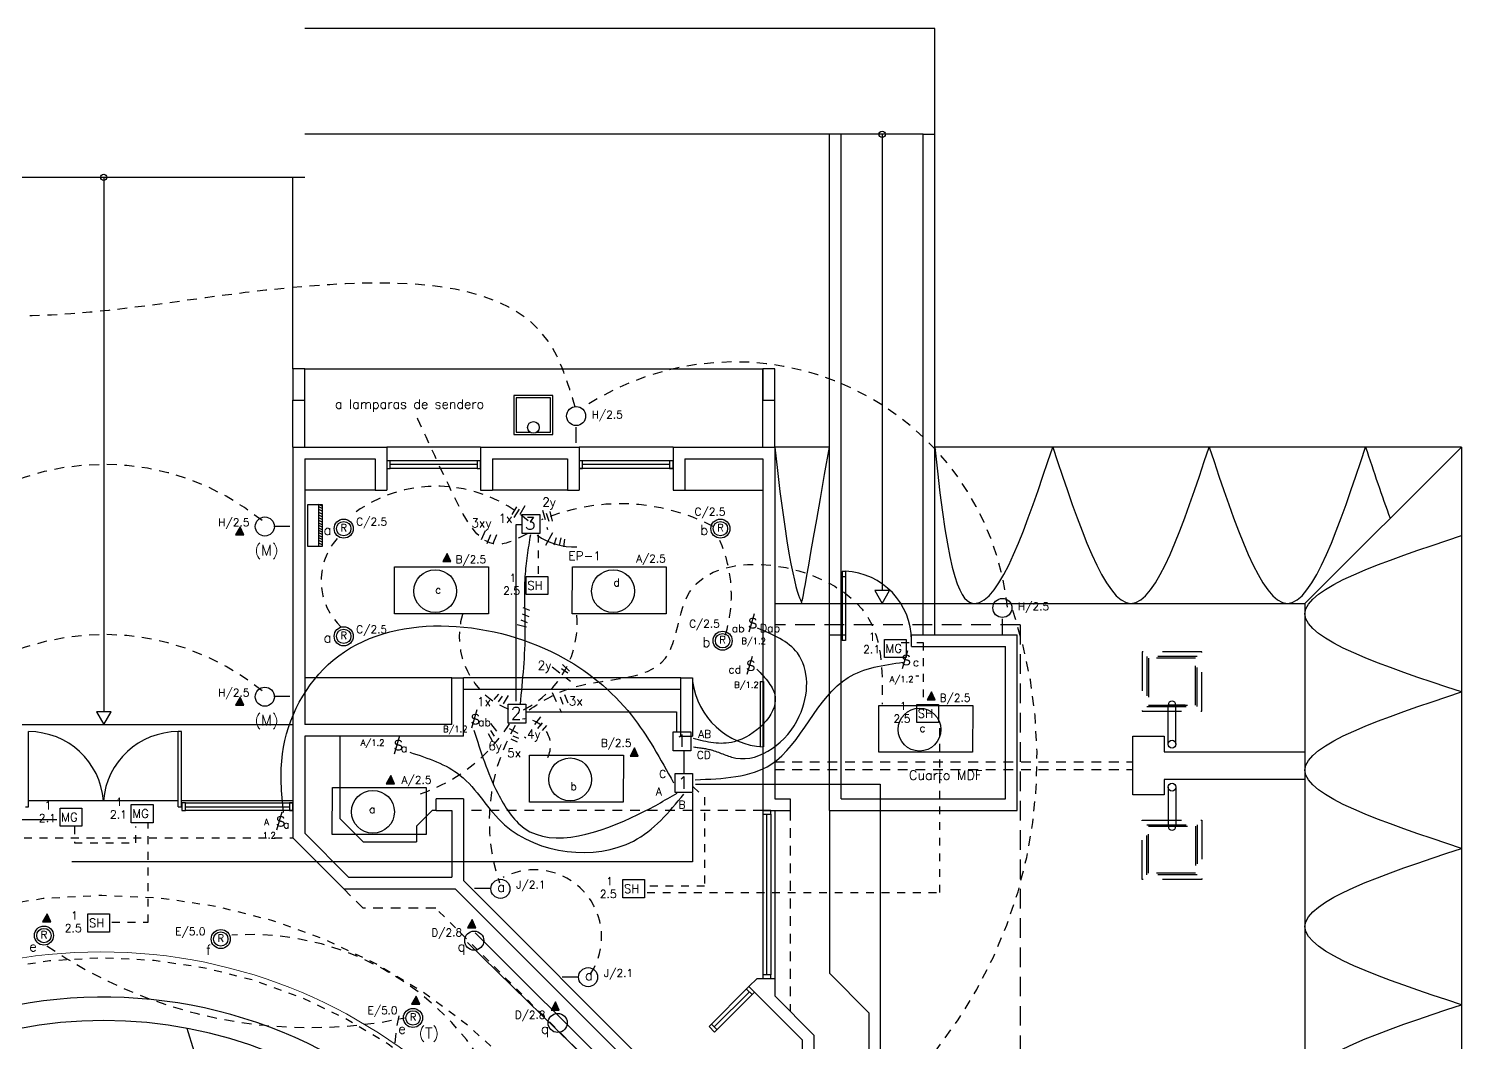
# Model space of a CAD drawing. Extents: x 630.7 to 694.4, y 620.3 to 665.5.
# Drawn here: x 676.03 to 694.35, y 649.03 to 661.99 of the extents above; entities that cross this region are included whole.
import ezdxf

# ---------------------------------------------------------------- set-up
doc = ezdxf.new("R2010")
doc.units = 0
doc.header["$LTSCALE"] = 0.5
doc.header["$MEASUREMENT"] = 0
for name, pattern in [('DASHDOTX2', [2, 1, -0.5, 0, -0.5]), ('DASHED2', [0.375, 0.25, -0.125]), ('HIDDEN', [0.375, 0.25, -0.125]), ('HIDDEN2', [0.1875, 0.125, -0.0625]), ('PHANTOM2', [31.75, 15.875, -3.175, 3.175, -3.175, 3.175, -3.175])]:
    doc.linetypes.add(name, pattern=pattern)
for name, color, linetype in [('AIRE', 5, 'CONTINUOUS'), ('ALUMBRADO', 3, 'CONTINUOUS'), ('columnas', 5, 'CONTINUOUS'), ('LUCES', 170, 'CONTINUOUS'), ('METAL', 6, 'CONTINUOUS'), ('MUEBLES', 6, 'CONTINUOUS'), ('paredes', 1, 'CONTINUOUS'), ('PISO', 1, 'CONTINUOUS'), ('PROYECCIONES', 6, 'HIDDEN'), ('PUERTAS', 6, 'CONTINUOUS'), ('SEÑALES', 4, 'CONTINUOUS'), ('talud', 5, 'CONTINUOUS'), ('texturas', 6, 'CONTINUOUS'), ('TOMAS', 4, 'HIDDEN2'), ('TUBERIA', 3, 'DASHDOTX2'), ('tuberia_alumbrado', 3, 'DASHED2'), ('ventanas', 6, 'CONTINUOUS')]:
    doc.layers.add(name, color=color, linetype=linetype)
doc.styles.add('romans', font='romans.shx')

msp = doc.modelspace()

# ---------------------------------------------------------------- linework, layer by layer
at = {"layer": 'AIRE'}
for p, q in [((679.783, 655.882), (679.743, 655.904)), ((679.743, 655.369), (679.743, 655.903)), ((679.783, 655.852), (679.743, 655.874)), ((679.783, 655.818), (679.743, 655.84)), ((679.783, 655.781), (679.743, 655.803)), ((679.783, 655.746), (679.743, 655.768)), ((679.783, 655.712), (679.743, 655.734)), ((679.783, 655.678), (679.743, 655.7)), ((679.783, 655.645), (679.743, 655.667)), ((679.783, 655.613), (679.743, 655.635)), ((679.783, 655.581), (679.743, 655.603)), ((679.783, 655.55), (679.743, 655.572)), ((679.783, 655.521), (679.743, 655.543)), ((679.783, 655.487), (679.743, 655.509)), ((679.783, 655.457), (679.743, 655.479)), ((679.783, 655.423), (679.743, 655.445)), ((679.783, 655.39), (679.743, 655.412))]:
    msp.add_line(p, q, dxfattribs=at)
msp.add_lwpolyline([(679.601, 655.369), (679.601, 655.904), (679.783, 655.904), (679.783, 655.369)], close=True, dxfattribs=at)
at = {"layer": 'ALUMBRADO', "linetype": 'Continuous'}
for p, q in [((683.029, 656.895), (683.029, 656.693)), ((679.369, 655.625), (679.166, 655.625)), ((688.48, 654.442), (688.48, 654.239)), ((679.369, 653.449), (679.166, 653.449)), ((681.933, 650.992), (681.731, 650.992)), ((683.054, 649.862), (682.852, 649.862))]:
    msp.add_line(p, q, dxfattribs=at)
at = {"layer": 'ALUMBRADO', "color": 1}
for p, q in [((678.733, 655.618), (678.676, 655.515)), ((678.676, 655.515), (678.78, 655.515)), ((678.78, 655.515), (678.733, 655.618)), ((681.382, 655.28), (681.326, 655.176)), ((681.326, 655.176), (681.429, 655.176)), ((681.429, 655.176), (681.382, 655.28)), ((687.575, 653.509), (687.518, 653.405)), ((687.622, 653.405), (687.575, 653.509)), ((678.733, 653.443), (678.676, 653.339)), ((678.676, 653.339), (678.78, 653.339)), ((678.78, 653.339), (678.733, 653.443)), ((687.518, 653.405), (687.622, 653.405)), ((683.777, 652.791), (683.72, 652.688)), ((683.824, 652.688), (683.777, 652.791)), ((683.72, 652.688), (683.824, 652.688)), ((680.66, 652.437), (680.604, 652.333)), ((680.707, 652.333), (680.66, 652.437)), ((680.604, 652.333), (680.707, 652.333)), ((676.265, 650.671), (676.209, 650.567)), ((676.209, 650.567), (676.312, 650.567)), ((676.312, 650.567), (676.265, 650.671)), ((681.701, 650.597), (681.644, 650.493)), ((681.748, 650.493), (681.701, 650.597)), ((681.644, 650.493), (681.748, 650.493)), ((680.984, 649.618), (680.928, 649.514)), ((680.928, 649.514), (681.032, 649.514)), ((681.032, 649.514), (680.984, 649.618)), ((682.768, 649.544), (682.711, 649.44)), ((682.815, 649.44), (682.768, 649.544)), ((682.711, 649.44), (682.815, 649.44))]:
    msp.add_line(p, q, dxfattribs=at)
at = {"layer": 'ALUMBRADO'}
for points in [[(682.342, 655.778), (682.566, 655.778), (682.566, 655.534), (682.342, 655.534)], [(680.71, 655.107), (681.91, 655.107), (681.909, 654.507), (680.708, 654.507)], [(682.984, 655.107), (684.184, 655.107), (684.182, 654.507), (682.982, 654.507)], [(682.161, 653.351), (682.386, 653.351), (682.386, 653.107), (682.161, 653.107)], [(686.903, 653.336), (688.103, 653.336), (688.101, 652.737), (686.901, 652.737)], [(684.272, 652.998), (684.496, 652.998), (684.496, 652.754), (684.272, 652.754)], [(682.436, 652.699), (683.636, 652.699), (683.634, 652.099), (682.434, 652.099)], [(684.297, 652.464), (684.521, 652.464), (684.521, 652.22), (684.297, 652.22)], [(679.915, 652.285), (681.115, 652.285), (681.113, 651.685), (679.913, 651.685)]]:
    msp.add_lwpolyline(points, close=True, dxfattribs=at)
for centre, radius in [((683.031, 657.036), 0.122), ((679.05, 655.623), 0.122), ((680.059, 655.596), 0.122), ((684.876, 655.596), 0.122), ((681.229, 654.797), 0.274), ((683.503, 654.797), 0.274), ((688.482, 654.582), 0.122), ((680.059, 654.219), 0.122), ((684.904, 654.163), 0.122), ((679.05, 653.447), 0.122), ((687.422, 653.026), 0.274), ((682.954, 652.389), 0.274), ((680.433, 651.975), 0.274), ((682.063, 650.99), 0.122), ((676.226, 650.392), 0.122), ((678.487, 650.348), 0.122), ((681.728, 650.327), 0.122), ((683.184, 649.86), 0.122), ((680.945, 649.339), 0.122), ((682.795, 649.275), 0.122)]:
    msp.add_circle(centre, radius, dxfattribs=at)
at = {"layer": 'ALUMBRADO', "color": 1}
for centre in [(680.059, 655.596), (684.876, 655.596), (680.059, 654.219), (684.904, 654.163), (676.226, 650.392), (678.487, 650.348), (680.945, 649.339)]:
    msp.add_circle(centre, 0.0921, dxfattribs=at)
for points in [[(678.676, 655.515), (678.733, 655.618), (678.78, 655.515)], [(681.326, 655.176), (681.382, 655.28), (681.429, 655.176)], [(687.518, 653.405), (687.575, 653.509), (687.622, 653.405)], [(678.676, 653.339), (678.733, 653.443), (678.78, 653.339)], [(683.72, 652.688), (683.777, 652.791), (683.824, 652.688)], [(680.604, 652.333), (680.66, 652.437), (680.707, 652.333)], [(676.209, 650.567), (676.265, 650.671), (676.312, 650.567)], [(681.644, 650.493), (681.701, 650.597), (681.748, 650.493)], [(680.928, 649.514), (680.984, 649.618), (681.032, 649.514)], [(682.711, 649.44), (682.768, 649.544), (682.815, 649.44)]]:
    msp.add_solid(points, dxfattribs=at)
at = {"layer": 'columnas'}
msp.add_lwpolyline([(692.351, 652.74), (692.351, 652.39), (690.551, 652.39), (690.551, 652.19), (690.151, 652.19), (690.151, 652.94), (690.551, 652.94), (690.551, 652.74), (692.351, 652.74)], dxfattribs=at)
at = {"layer": 'LUCES'}
for p, q in [((685.306, 654.506), (685.238, 654.273)), ((685.281, 653.963), (685.213, 653.731)), ((687.269, 654.035), (687.201, 653.803)), ((681.76, 653.278), (681.692, 653.046)), ((680.774, 652.946), (680.706, 652.713)), ((679.269, 651.971), (679.201, 651.738))]:
    msp.add_line(p, q, dxfattribs=at)
at = {"layer": 'METAL'}
msp.add_circle((682.485, 656.89), 0.075, dxfattribs=at)
at = {"layer": 'MUEBLES'}
for p, q in [((680.46, 656.09), (679.56, 656.09)), ((682.92, 656.09), (681.96, 656.09)), ((684.42, 656.09), (685.42, 656.09)), ((681.44, 653.69), (679.56, 653.69)), ((680.01, 652.94), (680.01, 651.889)), ((680.308, 651.59), (680.01, 651.889)), ((681.19, 651.99), (680.99, 651.79)), ((681.24, 651.99), (681.19, 651.99)), ((680.99, 651.79), (680.99, 651.59)), ((680.308, 651.59), (680.99, 651.59))]:
    msp.add_line(p, q, dxfattribs=at)
at = {"layer": 'paredes', "color": 6}
for p, q in [((685.42, 656.64), (685.42, 657.64)), ((685.57, 656.64), (685.57, 657.64)), ((679.41, 656.64), (679.41, 657.24)), ((679.56, 656.64), (679.56, 657.24))]:
    msp.add_line(p, q, dxfattribs=at)
at = {"layer": 'paredes'}
for p, q in [((679.41, 656.64), (679.41, 651.64)), ((679.41, 656.64), (680.61, 656.64)), ((680.61, 656.64), (680.61, 656.09)), ((681.81, 656.64), (681.81, 656.09)), ((681.81, 656.64), (683.07, 656.64)), ((683.07, 656.64), (683.07, 656.09)), ((684.27, 656.64), (684.27, 656.09)), ((684.27, 656.64), (685.57, 656.64)), ((685.57, 656.64), (685.57, 652.14)), ((679.56, 656.49), (679.56, 653.54)), ((679.56, 656.49), (680.46, 656.49)), ((680.46, 656.49), (680.46, 656.09)), ((681.96, 656.49), (682.92, 656.49)), ((681.96, 656.49), (681.96, 656.09)), ((682.92, 656.49), (682.92, 656.09)), ((684.42, 656.49), (685.42, 656.49)), ((684.42, 656.49), (684.42, 656.09)), ((685.42, 656.49), (685.42, 651.99)), ((680.46, 656.09), (680.61, 656.09)), ((681.81, 656.09), (681.96, 656.09)), ((682.92, 656.09), (683.07, 656.09)), ((684.27, 656.09), (684.42, 656.09)), ((686.27, 651.99), (686.27, 654.24)), ((686.27, 654.24), (686.42, 654.24)), ((686.42, 652.14), (686.42, 654.24)), ((687.32, 654.24), (688.67, 654.24)), ((687.32, 654.09), (687.32, 654.24)), ((688.67, 651.99), (688.67, 654.24)), ((687.32, 654.09), (688.52, 654.09)), ((688.52, 652.14), (688.52, 654.09)), ((681.44, 653.09), (681.44, 653.69)), ((681.44, 653.69), (681.59, 653.69)), ((681.59, 652.94), (681.59, 653.69)), ((684.37, 652.94), (684.37, 653.69)), ((684.37, 653.69), (684.52, 653.69)), ((684.52, 653.69), (684.52, 652.94)), ((679.56, 653.54), (679.56, 653.09)), ((681.44, 653.09), (679.56, 653.09)), ((679.56, 652.94), (679.56, 651.702)), ((681.59, 652.94), (679.56, 652.94)), ((684.37, 652.94), (684.52, 652.94)), ((681.59, 652.14), (681.24, 652.14)), ((681.24, 651.99), (681.24, 652.14)), ((681.59, 652.14), (681.44, 652.14)), ((681.59, 652.14), (681.59, 651.096)), ((685.57, 652.14), (685.77, 652.14)), ((685.77, 652.14), (685.77, 651.99)), ((686.42, 652.14), (688.52, 652.14)), ((681.24, 651.99), (681.44, 651.99)), ((681.44, 651.99), (681.44, 651.14)), ((685.42, 651.99), (685.77, 651.99)), ((686.27, 651.99), (688.67, 651.99)), ((680.122, 651.14), (679.56, 651.702)), ((680.06, 650.99), (679.41, 651.64)), ((680.122, 651.14), (681.44, 651.14)), ((680.06, 650.99), (681.484, 650.99)), ((684.385, 648.089), (681.484, 650.99)), ((684.491, 648.195), (681.59, 651.096)), ((685.241, 649.739), (685.347, 649.845)), ((685.347, 649.845), (685.57, 649.845)), ((685.57, 649.845), (685.57, 649.622)), ((685.926, 649.054), (685.241, 649.739)), ((686.076, 649.116), (685.57, 649.622)), ((686.076, 646.365), (686.076, 649.116)), ((685.926, 646.765), (685.926, 649.054))]:
    msp.add_line(p, q, dxfattribs=at)
for points in [[(679.41, 657.24), (679.56, 657.24), (679.56, 657.64), (679.41, 657.64)], [(685.42, 657.24), (685.57, 657.24), (685.57, 657.64), (685.42, 657.64)]]:
    msp.add_lwpolyline(points, close=True, dxfattribs=at)
at = {"layer": 'paredes', "ltscale": 0.75}
for radius, start, end in [(6.05, 62.8054, 115.4706), (5.75, 4.9885, 175.0115)]:
    msp.add_arc((676.99, 643.555), radius, start, end, dxfattribs=at)
at = {"layer": 'PISO', "color": 1, "ltscale": 0.1}
msp.add_line((678.611, 647.41), (678.058, 649.205), dxfattribs=at)
at = {"layer": 'PROYECCIONES', "color": 1, "ltscale": 2}
for q in [(685.57, 654.365), (688.708, 632.744)]:
    msp.add_line((688.708, 654.365), q, dxfattribs=at)
at = {"layer": 'PROYECCIONES'}
for p, q in [((685.57, 652.615), (690.151, 652.615)), ((685.57, 652.515), (690.151, 652.515)), ((685.42, 651.99), (681.59, 651.99)), ((685.77, 651.99), (685.77, 649.422)), ((680.307, 650.743), (680.06, 650.99)), ((681.236, 650.743), (680.307, 650.743))]:
    msp.add_line(p, q, dxfattribs=at)
at = {"layer": 'PROYECCIONES', "ltscale": 0.8}
for p, q in [((674.571, 651.64), (679.41, 651.64)), ((685.449, 646.53), (681.236, 650.743))]:
    msp.add_line(p, q, dxfattribs=at)
for radius, start in [(7.35, 270.3718), (6.55, 270.4172)]:
    msp.add_arc((676.99, 643.555), radius, start, 270, dxfattribs=at)
at = {"layer": 'PUERTAS'}
for p, q in [((686.435, 655.05), (686.435, 654.165)), ((686.475, 655.05), (686.435, 655.05)), ((686.475, 654.98), (686.435, 654.98)), ((686.475, 655.05), (686.475, 654.165)), ((686.475, 654.235), (686.435, 654.235)), ((686.475, 654.165), (686.435, 654.165)), ((676.03, 652.04), (676.03, 653)), ((677.944, 652.04), (677.944, 653)), ((677.984, 653), (677.944, 653)), ((677.984, 652.04), (677.984, 653)), ((675.99, 652.04), (676.03, 652.04)), ((677.944, 652.04), (677.984, 652.04)), ((685.241, 649.739), (684.731, 649.228)), ((685.312, 649.668), (684.801, 649.157)), ((685.281, 649.637), (685.21, 649.708)), ((684.801, 649.157), (684.731, 649.228)), ((684.833, 649.188), (684.762, 649.259))]:
    msp.add_line(p, q, dxfattribs=at)
for centre, radius, start, end in [((686.433, 654.165), 0.887, 0.0448, 87.3062), ((676.03, 652.04), 0.96, 4.4808, 90), ((677.944, 652.04), 0.96, 90, 175.5192)]:
    msp.add_arc(centre, radius, start, end, dxfattribs=at)
at = {"layer": 'SEÑALES', "color": 5}
for points in [[(682.394, 654.985), (682.671, 654.985), (682.671, 654.753), (682.394, 654.753)], [(686.975, 654.18), (687.252, 654.18), (687.252, 653.948), (686.975, 653.948)], [(687.387, 653.348), (687.664, 653.348), (687.664, 653.116), (687.387, 653.116)], [(677.343, 652.067), (677.621, 652.067), (677.621, 651.835), (677.343, 651.835)], [(676.435, 652.022), (676.712, 652.022), (676.712, 651.79), (676.435, 651.79)], [(683.63, 651.107), (683.907, 651.107), (683.907, 650.874), (683.63, 650.874)]]:
    msp.add_lwpolyline(points, close=True, dxfattribs=at)
at = {"layer": 'SEÑALES', "color": 6}
msp.add_lwpolyline([(676.789, 650.669), (677.066, 650.669), (677.066, 650.437), (676.789, 650.437)], close=True, dxfattribs=at)
at = {"layer": 'talud', "color": 1}
for p, q in [((674.421, 660.09), (679.56, 660.09)), ((679.41, 657.64), (679.41, 660.09)), ((674.571, 653.09), (679.41, 653.09))]:
    msp.add_line(p, q, dxfattribs=at)
at = {"layer": 'talud'}
for p, q in [((686.27, 656.64), (685.57, 656.64)), ((694.351, 656.64), (687.62, 656.64)), ((692.351, 654.64), (694.351, 656.64)), ((694.351, 656.64), (694.351, 629.507)), ((685.57, 654.64), (686.27, 654.64)), ((687.62, 654.64), (692.351, 654.64)), ((692.351, 654.64), (692.351, 631.507))]:
    msp.add_line(p, q, dxfattribs=at)
at = {"layer": 'texturas', "color": 1}
for p, q in [((687.62, 661.99), (679.56, 661.99)), ((687.62, 654.24), (687.62, 661.99)), ((686.27, 660.64), (679.56, 660.64)), ((686.27, 654.24), (686.27, 660.64)), ((686.42, 660.64), (686.27, 660.64)), ((686.42, 654.24), (686.42, 660.64)), ((687.47, 660.64), (686.42, 660.64)), ((686.945, 660.64), (686.945, 654.804)), ((687.47, 654.24), (687.47, 660.64)), ((687.47, 660.64), (687.62, 660.64)), ((676.99, 660.09), (676.99, 653.254)), ((686.27, 654.64), (687.62, 654.64)), ((686.27, 651.99), (686.27, 649.912)), ((686.776, 649.406), (686.27, 649.912)), ((686.776, 649.406), (686.776, 637.219))]:
    msp.add_line(p, q, dxfattribs=at)
at = {"layer": 'texturas', "linetype": 'Continuous'}
msp.add_line((679.56, 657.64), (685.42, 657.64), dxfattribs=at)
at = {"layer": 'texturas'}
for p, q in [((684.27, 656.465), (683.07, 656.465)), ((684.27, 656.365), (683.07, 656.365))]:
    msp.add_line(p, q, dxfattribs=at)
at = {"layer": 'texturas', "color": 1}
for points in [[(686.945, 654.64), (687.04, 654.804), (686.85, 654.804)], [(676.99, 653.09), (677.085, 653.254), (676.896, 653.254)]]:
    msp.add_lwpolyline(points, close=True, dxfattribs=at)
for centre in [(686.945, 660.64), (676.99, 660.09)]:
    msp.add_circle(centre, 0.04, dxfattribs=at)
at = {"layer": 'texturas'}
for points, knots in [([(685.57, 656.64), (685.755, 654.949), (685.92, 654.64), (685.92, 654.64), (686.27, 656.64)], [0.993455, 0.993455, 0.993455, 0.993455, 2.236068, 2.558703, 2.558703, 2.558703, 2.558703]), ([(687.62, 656.64), (687.789, 654.896), (688.29, 654.134), (688.792, 655.64), (689.126, 656.64)], [1.105259, 1.105259, 1.105259, 1.105259, 2.236068, 4.472136, 4.472136, 4.472136, 4.472136])]:
    msp.add_open_spline(points, degree=3, knots=knots, dxfattribs=at)
for points in [[(689.126, 656.64), (690.126, 654.64), (691.126, 656.64)], [(691.126, 656.64), (692.126, 654.64), (693.126, 656.64)], [(694.351, 653.507), (692.351, 654.507), (694.351, 655.507)], [(694.351, 651.507), (692.351, 652.507), (694.351, 653.507)], [(694.351, 649.507), (692.351, 650.507), (694.351, 651.507)], [(694.351, 647.507), (692.351, 648.507), (694.351, 649.507)]]:
    msp.add_spline(points, degree=3, dxfattribs=at)
msp.add_open_spline([(693.126, 656.64), (693.23, 656.326), (693.335, 656.012), (693.44, 655.729)], degree=3, dxfattribs=at)
at = {"layer": 'TOMAS'}
for p, q in [((682.546, 655.517), (682.546, 654.995)), ((687.189, 654.139), (687.47, 654.139)), ((687.47, 654.139), (687.47, 653.35)), ((687.684, 650.943), (687.684, 653.136)), ((684.526, 652.294), (684.674, 652.16)), ((684.674, 652.16), (684.674, 651.023)), ((676.616, 651.789), (676.616, 651.576)), ((677.399, 651.576), (677.399, 651.789)), ((677.559, 650.562), (677.559, 651.825)), ((676.616, 651.576), (677.399, 651.576)), ((684.674, 651.023), (683.938, 651.023)), ((683.938, 650.943), (687.684, 650.943)), ((677.096, 650.562), (677.559, 650.562))]:
    msp.add_line(p, q, dxfattribs=at)
at = {"layer": 'TUBERIA', "color": 1}
for p, q in [((690.601, 652.84), (690.601, 653.34)), ((690.818, 653.34), (690.601, 653.34)), ((690.701, 652.84), (690.701, 653.34)), ((690.601, 652.29), (690.601, 651.79)), ((690.701, 652.29), (690.701, 651.79)), ((690.818, 651.79), (690.601, 651.79))]:
    msp.add_line(p, q, dxfattribs=at)
for points in [[(690.271, 653.26), (691.031, 653.26), (691.031, 654.02), (690.271, 654.02)], [(690.331, 653.32), (690.971, 653.32), (690.971, 653.96), (690.331, 653.96)], [(690.351, 653.34), (690.951, 653.34), (690.951, 653.94), (690.351, 653.94)], [(690.271, 651.87), (691.031, 651.87), (691.031, 651.11), (690.271, 651.11)], [(690.331, 651.81), (690.971, 651.81), (690.971, 651.17), (690.331, 651.17)], [(690.351, 651.79), (690.951, 651.79), (690.951, 651.19), (690.351, 651.19)]]:
    msp.add_lwpolyline(points, close=True, dxfattribs=at)
at = {"layer": 'TUBERIA', "color": 1, "linetype": 'Continuous'}
for centre in [(690.651, 652.84), (690.651, 652.29)]:
    msp.add_circle(centre, 0.05, dxfattribs=at)
for centre, start, end in [((690.651, 653.34), 0, 180), ((690.651, 651.79), 180, 0)]:
    msp.add_arc(centre, 0.05, start, end, dxfattribs=at)
at = {"layer": 'tuberia_alumbrado'}
for p, q in [((682.269, 655.873), (682.211, 655.775)), ((682.374, 655.887), (682.264, 655.695)), ((682.302, 655.847), (682.23, 655.73)), ((682.602, 655.832), (682.666, 655.585)), ((682.647, 655.795), (682.68, 655.691)), ((682.693, 655.814), (682.725, 655.691)), ((681.868, 655.567), (681.792, 655.405)), ((681.935, 655.519), (681.878, 655.367)), ((682.011, 655.519), (681.944, 655.347)), ((682.322, 654.428), (682.406, 654.395)), ((682.341, 654.506), (682.426, 654.473)), ((682.349, 654.586), (682.434, 654.553)), ((682.276, 654.369), (682.484, 654.317)), ((682.855, 653.86), (682.953, 653.769)), ((682.725, 653.828), (682.959, 653.646)), ((682.842, 653.808), (682.927, 653.75)), ((682.725, 653.499), (682.842, 653.246)), ((682.039, 653.48), (681.98, 653.409)), ((682.084, 653.454), (682.032, 653.383)), ((682.162, 653.461), (682.071, 653.311)), ((682.829, 653.447), (682.862, 653.35)), ((682.881, 653.473), (682.927, 653.369)), ((682.575, 653.19), (682.471, 653.054)), ((681.906, 652.975), (681.958, 652.884)), ((681.938, 653.105), (682.075, 652.929)), ((681.938, 653.014), (681.984, 652.942)), ((682.175, 653.04), (682.39, 652.922)), ((682.221, 652.948), (682.292, 652.916)), ((682.595, 653.112), (682.536, 653.041)), ((682.653, 653.08), (682.595, 653.015)), ((682.195, 652.909), (682.279, 652.87))]:
    msp.add_line(p, q, dxfattribs=at)
at = {"layer": 'tuberia_alumbrado', "color": 4, "linetype": 'PHANTOM2'}
for p, q in [((682.264, 653.389), (682.264, 655.65)), ((682.264, 655.65), (682.341, 655.65)), ((682.393, 653.254), (684.315, 653.254)), ((684.315, 653.254), (684.315, 653.004)), ((684.407, 652.753), (684.407, 652.47)), ((684.518, 652.212), (684.518, 651.333)), ((684.558, 652.329), (686.919, 652.329)), ((686.919, 652.329), (686.919, 642.028)), ((684.518, 651.333), (674.391, 651.333))]:
    msp.add_line(p, q, dxfattribs=at)
at = {"layer": 'tuberia_alumbrado', "color": 5, "linetype": 'Continuous'}
for p, q in [((682.73, 655.543), (682.641, 655.382)), ((682.776, 655.48), (682.748, 655.385)), ((682.837, 655.48), (682.815, 655.379)), ((682.882, 655.463), (682.871, 655.362))]:
    msp.add_line(p, q, dxfattribs=at)
at = {"layer": 'tuberia_alumbrado', "color": 4, "linetype": 'Continuous'}
msp.add_line((674.868, 651.877), (676.392, 651.877), dxfattribs=at)
at = {"layer": 'tuberia_alumbrado', "linetype": 'Continuous'}
for p, q in [((681.739, 650.427), (685.782, 646.401)), ((681.644, 650.305), (685.673, 646.361))]:
    msp.add_line(p, q, dxfattribs=at)
at = {"layer": 'tuberia_alumbrado', "color": 5, "linetype": 'Continuous', "lineweight": 15}
msp.add_circle((676.955, 643.6), 6.584, dxfattribs=at)
at = {"layer": 'tuberia_alumbrado'}
for centre, radius, start, end in [((685.057, 654.219), 3.509, 6.1145, 123.6877), ((676.993, 653.211), 3.206, 50.888, 128.1618), ((681.244, 654.356), 1.782, 48.7228, 128.2958), ((683.597, 653.339), 2.575, 62.5641, 113.105), ((680.585, 654.931), 0.815, 138.5869, 227.38), ((683.307, 654.747), 1.71, 342.5961, 24.1414), ((682.538, 654.216), 1.001, 163.685, 249.0658), ((681.81, 654.387), 1.235, 296.3652, 6.2036), ((682.92, 652.647), 6.006, 308.5618, 18.68), ((676.993, 651.035), 3.206, 50.888, 128.1618), ((680.348, 654.257), 2.165, 288.7016, 329.6113), ((682.362, 652.82), 0.342, 333.8213, 92.7131), ((684.347, 651.855), 2.427, 149.7219, 198.9559), ((682.497, 650.373), 0.86, 326.7126, 117.5437)]:
    msp.add_arc(centre, radius, start, end, dxfattribs=at)
at = {"layer": 'tuberia_alumbrado', "color": 5, "linetype": 'Continuous'}
msp.add_arc((683.011, 656.199), 0.838, 235.0631, 271.908, dxfattribs=at)
at = {"layer": 'tuberia_alumbrado', "linetype": 'DASHED2'}
for centre, radius, start, end in [((678.855, 646.874), 3.532, 19.5206, 93.6996), ((679.633, 655.162), 5.947, 235.5022, 281.6742), ((683.056, 648.867), 2.347, 167.7406, 271.6686)]:
    msp.add_arc(centre, radius, start, end, dxfattribs=at)
at = {"layer": 'tuberia_alumbrado'}
for points in [[(683.019, 657.154), (682.674, 657.992), (679.881, 658.716), (675.823, 658.314), (673.117, 658.257), (670.991, 657.2)], [(682.403, 655.529), (682.021, 655.395), (681.439, 656.072), (680.981, 657.055)], [(682.431, 653.281), (682.936, 653.549), (684.173, 653.94), (684.482, 654.784), (686.687, 654.568), (686.944, 653.353)]]:
    msp.add_spline(points, degree=3, dxfattribs=at)
at = {"layer": 'tuberia_alumbrado', "color": 5, "linetype": 'PHANTOM2'}
msp.add_spline([(682.446, 655.519), (682.377, 654.984), (682.377, 654.289), (682.314, 653.35)], degree=3, dxfattribs=at)
at = {"layer": 'tuberia_alumbrado', "color": 4, "linetype": 'Continuous'}
msp.add_spline([(679.287, 651.966), (679.276, 652.717), (679.926, 653.915), (682.796, 653.983), (683.738, 653.21), (684.276, 652.347)], degree=3, dxfattribs=at)
at = {"layer": 'tuberia_alumbrado', "color": 4, "linetype": 'PHANTOM2'}
for points in [[(684.532, 652.804), (684.774, 652.762), (685.075, 652.662), (685.885, 653.196), (685.86, 654.006), (685.351, 654.323)], [(684.554, 652.385), (685.522, 652.581), (686.511, 653.693), (687.212, 653.889)], [(685.342, 653.797), (685.576, 653.446), (685.05, 652.87), (684.532, 652.912)], [(681.724, 653.019), (682.029, 652.212), (682.368, 651.765), (683.82, 651.939), (684.322, 652.212)], [(680.905, 652.736), (681.549, 652.441), (682.117, 651.808), (683.765, 651.601), (684.41, 652.201)]]:
    msp.add_spline(points, degree=3, dxfattribs=at)
at = {"layer": 'ventanas', "color": 6}
for p, q in [((681.81, 656.64), (680.61, 656.64)), ((684.27, 656.64), (683.07, 656.64)), ((681.766, 656.465), (680.653, 656.465)), ((681.766, 656.415), (680.653, 656.415)), ((681.766, 656.365), (680.653, 656.365)), ((684.226, 656.415), (683.113, 656.415)), ((677.944, 652.115), (676.03, 652.115)), ((679.41, 652.115), (677.984, 652.115))]:
    msp.add_line(p, q, dxfattribs=at)
at = {"layer": 'ventanas'}
for p, q in [((684.37, 653.69), (681.59, 653.69)), ((687.373, 653.712), (687.413, 653.712)), ((684.37, 653.54), (681.59, 653.54)), ((685.385, 653.64), (685.385, 652.805)), ((685.385, 653.64), (685.425, 653.64)), ((685.425, 653.64), (685.425, 652.805)), ((678.034, 652.09), (679.41, 652.09)), ((678.034, 652.04), (679.366, 652.04)), ((679.41, 651.99), (678.034, 651.99)), ((685.42, 651.99), (685.42, 649.845)), ((685.47, 649.889), (685.47, 651.946)), ((685.52, 651.946), (685.52, 649.889)), ((685.57, 651.99), (685.57, 649.845)), ((684.797, 649.224), (685.246, 649.672))]:
    msp.add_line(p, q, dxfattribs=at)
at = {"layer": 'ventanas', "color": 6}
for points in [[(682.235, 656.799), (682.735, 656.799), (682.735, 657.299), (682.235, 657.299)], [(680.609, 656.465), (680.609, 656.365), (680.653, 656.365), (680.653, 656.465)], [(681.766, 656.465), (681.766, 656.365), (681.81, 656.365), (681.81, 656.465)], [(683.069, 656.465), (683.069, 656.365), (683.113, 656.365), (683.113, 656.465)], [(684.226, 656.465), (684.226, 656.365), (684.27, 656.365), (684.27, 656.465)]]:
    msp.add_lwpolyline(points, close=True, dxfattribs=at)
msp.add_lwpolyline([(682.528, 656.829), (682.705, 656.829), (682.705, 657.269), (682.265, 657.269), (682.265, 656.829), (682.441, 656.829)], dxfattribs=at)
at = {"layer": 'ventanas'}
for points in [[(677.99, 651.99), (678.034, 651.99), (678.034, 652.09), (677.99, 652.09)], [(679.366, 651.99), (679.41, 651.99), (679.41, 652.09), (679.366, 652.09)], [(685.52, 651.946), (685.52, 651.99), (685.42, 651.99), (685.42, 651.946)], [(685.52, 649.845), (685.52, 649.889), (685.42, 649.889), (685.42, 649.845)]]:
    msp.add_lwpolyline(points, close=True, dxfattribs=at)
msp.add_arc((685.479, 653.772), 0.969, 187.8324, 266.7641, dxfattribs=at)

# ---------------------------------------------------------------- texts
at = {"layer": 'ALUMBRADO', "color": 1, "style": 'romans'}
for s, height, p in [('a lamparas de sendero', 0.12, (679.947, 657.129)), ('H/2.5', 0.0987, (683.23, 657.005)), ('2y', 0.1139, (682.598, 655.879)), ('C/2.5', 0.0987, (684.546, 655.763)), ('H/2.5', 0.0987, (678.455, 655.626)), ('C/2.5', 0.0987, (680.22, 655.636)), ('3xy', 0.1139, (681.691, 655.612)), ('1x', 0.1139, (682.038, 655.671)), ('3', 0.158, (682.377, 655.584)), ('R', 0.0929, (680.018, 655.561)), ('b', 0.128, (684.618, 655.515)), ('R', 0.0929, (684.836, 655.561)), ('(M)', 0.1371, (678.92, 655.253)), ('B/2.5', 0.0987, (681.488, 655.154)), ('A/2.5', 0.0987, (683.798, 655.164)), ('d', 0.102, (683.509, 654.858)), ('c', 0.102, (681.228, 654.765)), ('H/2.5', 0.0987, (688.681, 654.552)), ('C/2.5', 0.0987, (684.475, 654.33)), ('R', 0.0929, (680.018, 654.184)), ('C/2.5', 0.0987, (680.219, 654.259)), ('ab', 0.1023, (685.02, 654.27)), ('Dab', 0.1023, (685.381, 654.273)), ('b', 0.128, (684.645, 654.082)), ('R', 0.0929, (684.863, 654.128)), ('B/1.2', 0.0789, (685.144, 654.119)), ('2y', 0.1139, (682.539, 653.791)), ('c', 0.102, (687.338, 653.837)), ('cd', 0.1023, (684.979, 653.744)), ('A/1.2', 0.0789, (687.041, 653.631)), ('H/2.5', 0.0987, (678.455, 653.45)), ('B/1.2', 0.0789, (685.052, 653.559)), ('B/2.5', 0.0987, (687.68, 653.383)), ('1x', 0.1139, (681.763, 653.327)), ('2', 0.158, (682.196, 653.157)), ('3x', 0.1139, (682.936, 653.336)), ('(M)', 0.1371, (678.92, 653.077)), ('ab', 0.1023, (681.776, 653.07)), ('B/1.2', 0.0789, (681.328, 652.995)), ('4y', 0.1139, (682.402, 652.913)), ('1', 0.158, (684.307, 652.804)), ('AB', 0.0987, (684.592, 652.919)), ('c', 0.102, (687.42, 652.995)), ('A/1.2', 0.0789, (680.276, 652.82)), ('a', 0.102, (680.79, 652.738)), ('6y', 0.1139, (681.907, 652.761)), ('5x', 0.1139, (682.149, 652.672)), ('B/2.5', 0.0987, (683.346, 652.806)), ('CD', 0.0987, (684.575, 652.652)), ('A/2.5', 0.0987, (680.799, 652.334)), ('C', 0.0987, (684.094, 652.409)), ('1', 0.158, (684.332, 652.27)), ('Cuarto MDF', 0.12, (687.287, 652.384)), ('b', 0.102, (682.957, 652.25)), ('A', 0.0987, (684.049, 652.185)), ('a', 0.102, (680.382, 651.956)), ('B', 0.0987, (684.341, 652.018)), ('A', 0.0789, (679.043, 651.805)), ('1.2', 0.0789, (679.022, 651.635)), ('a', 0.102, (679.285, 651.763)), ('J/2.1', 0.0987, (682.265, 650.993)), ('a', 0.128, (682.021, 650.95)), ('R', 0.0929, (676.185, 650.356)), ('E/5.0', 0.0987, (677.905, 650.396)), ('R', 0.0929, (678.446, 650.312)), ('D/2.8', 0.0987, (681.18, 650.382)), ('e', 0.128, (676.037, 650.189)), ('f', 0.128, (678.298, 650.145)), ('q', 0.128, (681.514, 650.19)), ('a', 0.128, (683.142, 649.82)), ('J/2.1', 0.0987, (683.386, 649.863)), ('E/5.0', 0.0987, (680.363, 649.387)), ('R', 0.0929, (680.904, 649.304)), ('D/2.8', 0.0987, (682.246, 649.329)), ('e', 0.128, (680.756, 649.136)), ('(T)', 0.1371, (681.018, 649.077)), ('q', 0.128, (682.581, 649.137))]:
    msp.add_text(s, height=height, dxfattribs=at).set_placement(p)
at = {"layer": 'ALUMBRADO', "color": 5, "style": 'romans'}
for p in [(679.8, 655.515), (679.8, 654.138)]:
    msp.add_text('a', height=0.128, dxfattribs=at).set_placement(p)
at = {"layer": 'LUCES'}
for p in [(685.228, 654.319), (685.203, 653.776), (687.191, 653.848), (681.681, 653.091), (680.696, 652.759), (679.191, 651.784)]:
    msp.add_text('S', height=0.136, dxfattribs=at).set_placement(p)
at = {"layer": 'SEÑALES', "color": 5, "style": 'romans'}
msp.add_text('SH', height=0.1101, dxfattribs=at).set_placement((682.406, 654.814))
at = {"layer": 'SEÑALES', "color": 1, "style": 'romans'}
for s, p in [('MG', (686.987, 654.009)), ('SH', (687.399, 653.178)), ('MG', (676.446, 651.851)), ('MG', (677.355, 651.897)), ('SH', (683.642, 650.936)), ('SH', (676.801, 650.499))]:
    msp.add_text(s, height=0.1101, dxfattribs=at).set_placement(p)
at = {"layer": 'TOMAS', "color": 1, "style": 'romans'}
for s, height, p in [('EP-1', 0.1125, (682.933, 655.192)), ('1', 0.102, (682.178, 654.914)), ('2.5', 0.1022, (682.096, 654.752)), ('1', 0.102, (686.774, 654.163)), ('2.1', 0.1022, (686.7, 654.002)), ('1', 0.102, (687.171, 653.277)), ('2.5', 0.1022, (687.089, 653.115)), ('1', 0.102, (676.234, 652.005)), ('1', 0.102, (677.143, 652.05)), ('2.1', 0.1022, (676.16, 651.844)), ('2.1', 0.1022, (677.069, 651.889)), ('1', 0.102, (683.414, 651.035)), ('2.5', 0.1022, (683.332, 650.873)), ('1', 0.102, (676.573, 650.598)), ('2.5', 0.1022, (676.491, 650.436))]:
    msp.add_text(s, height=height, dxfattribs=at).set_placement(p)

doc.saveas('drawing.dxf')
